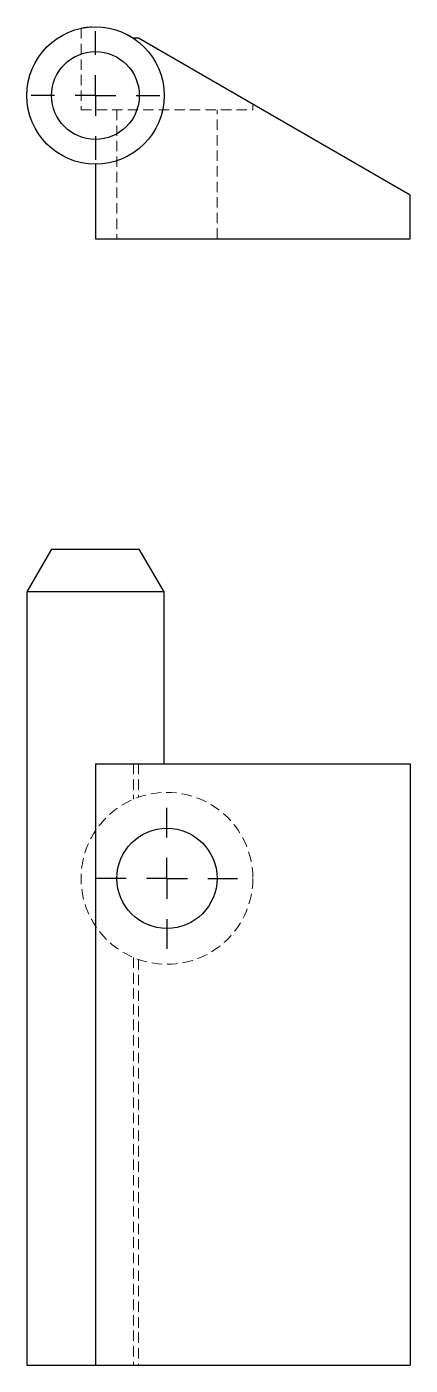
# Model space of a CAD drawing. Header units: millimetres. Extents: x 59 to 236, y 7 to 171.
# Drawn here: x 59.5 to 106.5, y 7 to 171 of the extents above.
import ezdxf

# ---------------------------------------------------------------- set-up
doc = ezdxf.new("R2010")
doc.units = ezdxf.units.MM
doc.linetypes.add('HIDDEN', pattern=[1.905, 1.27, -0.635])
doc.layers.add('10', color=7, linetype='Continuous')

# ---------------------------------------------------------------- blocks, each defined once
blk = doc.blocks.new('SW_CENTERMARKSYMBOL_0')
at = {"layer": '10', "color": 0}
for p, q in [((0, 5), (0, 8.64)), ((0, 0), (0, 2.5)), ((-5, 0), (-8.64, 0)), ((0, 0), (-2.5, 0)), ((0, 0), (0, -2.5)), ((0, 0), (2.5, 0)), ((5, 0), (8.64, 0)), ((0, -5), (0, -8.64))]:
    blk.add_line(p, q, dxfattribs=at)
blk = doc.blocks.new('SW_CENTERMARKSYMBOL_1')
at = {"layer": '10', "color": 0}
for p, q in [((0, 5), (0, 7.88)), ((0, 0), (0, 2.5)), ((-5, 0), (-7.88, 0)), ((0, 0), (-2.5, 0)), ((0, 0), (0, -2.5)), ((0, 0), (2.5, 0)), ((5, 0), (7.88, 0)), ((0, -5), (0, -7.88))]:
    blk.add_line(p, q, dxfattribs=at)

msp = doc.modelspace()

# ---------------------------------------------------------------- linework, layer by layer
at = {"color": 7, "linetype": 'HIDDEN', "lineweight": 18}
for p, q in [((66.16, 170.8), (66.16, 160.81)), ((66.16, 160.81), (87.21, 160.81)), ((70.54, 160.81), (70.54, 145.02)), ((82.82, 145.02), (82.82, 160.81)), ((87.21, 160.81), (87.21, 161.49)), ((72.57, 80.68), (72.57, 76.34)), ((73.18, 80.68), (73.18, 76.57)), ((106.51, 80.68), (106.51, 7)), ((72.57, 56.96), (72.57, 7)), ((73.18, 56.72), (73.18, 7))]:
    msp.add_line(p, q, dxfattribs=at)
at = {"color": 7, "linetype": 'Continuous', "lineweight": 25}
for p, q in [((73.18, 169.58), (72.57, 169.58)), ((106.51, 150.36), (73.18, 169.58)), ((67.91, 154.14), (67.91, 145.02)), ((106.51, 145.02), (106.51, 150.36)), ((67.91, 145.02), (106.51, 145.02)), ((62.53, 107), (59.49, 101.74)), ((62.53, 107), (67.91, 107)), ((67.91, 107), (73.29, 107)), ((76.33, 101.74), (73.29, 107)), ((59.49, 101.74), (59.49, 7)), ((67.91, 101.74), (59.49, 101.74)), ((76.33, 101.74), (67.91, 101.74)), ((76.33, 80.68), (76.33, 101.74)), ((67.91, 80.68), (67.91, 7)), ((67.91, 80.68), (106.51, 80.68)), ((106.51, 80.68), (106.51, 7)), ((59.49, 7), (67.91, 7)), ((67.91, 7), (106.51, 7))]:
    msp.add_line(p, q, dxfattribs=at)
for centre, radius in [((67.91, 162.56), 8.42), ((67.91, 162.56), 5.38), ((76.68, 66.65), 6.14)]:
    msp.add_circle(centre, radius, dxfattribs=at)
at = {"color": 7, "linetype": 'HIDDEN', "lineweight": 18}
msp.add_circle((76.68, 66.65), 10.53, dxfattribs=at)
for points, knots in [([(66.16, 170.8), (66.19, 170.8), (66.24, 170.82), (66.66, 170.89), (67.2, 170.96), (67.63, 170.97), (67.83, 170.98)], [0, 0, 0, 0, 0.289689, 0.587889, 0.80572, 1, 1, 1, 1]), ([(71.53, 170.14), (71.72, 170.06), (72.06, 169.91), (72.4, 169.68), (72.57, 169.58)], [0, 0, 0, 0, 0.523359, 1, 1, 1, 1])]:
    msp.add_open_spline(points, degree=3, knots=knots, dxfattribs=at)

# ---------------------------------------------------------------- block references
at = {"layer": '10'}
for name, p in [('SW_CENTERMARKSYMBOL_1', (67.91, 162.56)), ('SW_CENTERMARKSYMBOL_0', (76.68, 66.65))]:
    msp.add_blockref(name, p, dxfattribs=at)

doc.saveas('drawing.dxf')
